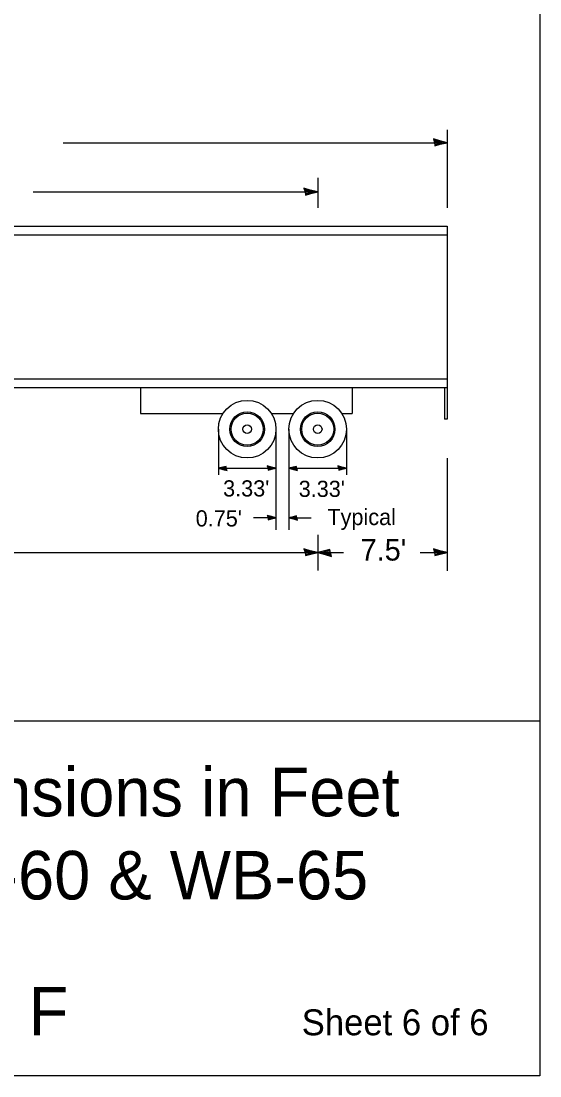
# Model space of a CAD drawing. Extents: x 2145173 to 2147094, y 2149363 to 2149822.
# Drawn here: x 2146730.3 to 2146764.7, y 2149661.1 to 2149731 of the extents above; entities that cross this region are included whole.
import ezdxf

# ---------------------------------------------------------------- set-up
doc = ezdxf.new("R2010")
doc.units = 0
for name, color, linetype in [('Design_EX_Roadway Dimensions', 7, 'Continuous'), ('Sheets_General Details', 7, 'Continuous'), ('Topo_Building', 7, 'Continuous')]:
    doc.layers.add(name, color=color, linetype=linetype)

msp = doc.modelspace()

# ---------------------------------------------------------------- linework, layer by layer
at = {"layer": 'Design_EX_Roadway Dimensions'}
for p, q in [((2146758.559, 2149723.769), (2146758.559, 2149718.587)), ((2146758.559, 2149723.769), (2146758.559, 2149718.587)), ((2146733.105, 2149722.91), (2146758.559, 2149722.91)), ((2146749.973, 2149720.582), (2146749.973, 2149718.59)), ((2146731.113, 2149719.645), (2146749.973, 2149719.645)), ((2146731.113, 2149719.645), (2146749.973, 2149719.645)), ((2146743.39, 2149703.928), (2146743.39, 2149700.914)), ((2146747.207, 2149703.928), (2146747.207, 2149697.265)), ((2146748.065, 2149703.928), (2146748.065, 2149697.265)), ((2146751.882, 2149703.928), (2146751.882, 2149700.914)), ((2146743.39, 2149701.34), (2146747.207, 2149701.34)), ((2146748.065, 2149701.34), (2146751.882, 2149701.34)), ((2146758.559, 2149702.019), (2146758.559, 2149694.553)), ((2146758.559, 2149702.019), (2146758.559, 2149694.553)), ((2146747.207, 2149698.058), (2146745.73, 2149698.058)), ((2146748.066, 2149698.058), (2146749.543, 2149698.058)), ((2146749.973, 2149696.918), (2146749.973, 2149694.555)), ((2146722.252, 2149695.752), (2146749.973, 2149695.752)), ((2146749.973, 2149695.752), (2146751.691, 2149695.752)), ((2146756.771, 2149695.752), (2146758.559, 2149695.752))]:
    msp.add_line(p, q, dxfattribs=at)
for points in [[(2146757.719, 2149722.931), (2146757.746, 2149722.706), (2146758.101, 2149722.805), (2146758.559, 2149722.91), (2146758.072, 2149723.031), (2146757.643, 2149723.164), (2146757.719, 2149722.931), (2146757.756, 2149722.784), (2146758.25, 2149722.912), (2146757.71, 2149723.082), (2146757.79, 2149722.889), (2146758.017, 2149722.917), (2146757.799, 2149722.976)], [(2146757.719, 2149722.931), (2146757.746, 2149722.706), (2146758.101, 2149722.805), (2146758.559, 2149722.91), (2146758.072, 2149723.031), (2146757.643, 2149723.164), (2146757.719, 2149722.931), (2146757.756, 2149722.784), (2146758.25, 2149722.912), (2146757.71, 2149723.082), (2146757.79, 2149722.889), (2146758.017, 2149722.917), (2146757.799, 2149722.976)], [(2146749.133, 2149719.666), (2146749.16, 2149719.441), (2146749.515, 2149719.54), (2146749.973, 2149719.645), (2146749.485, 2149719.766), (2146749.057, 2149719.899), (2146749.133, 2149719.666), (2146749.169, 2149719.519), (2146749.664, 2149719.647), (2146749.124, 2149719.817), (2146749.204, 2149719.624), (2146749.43, 2149719.652), (2146749.213, 2149719.711)], [(2146749.133, 2149719.666), (2146749.16, 2149719.441), (2146749.515, 2149719.54), (2146749.973, 2149719.645), (2146749.485, 2149719.766), (2146749.057, 2149719.899), (2146749.133, 2149719.666), (2146749.169, 2149719.519), (2146749.664, 2149719.647), (2146749.124, 2149719.817), (2146749.204, 2149719.624), (2146749.43, 2149719.652), (2146749.213, 2149719.711)], [(2146743.916, 2149701.327), (2146743.897, 2149701.467), (2146743.677, 2149701.407), (2146743.39, 2149701.34), (2146743.696, 2149701.266), (2146743.963, 2149701.181), (2146743.916, 2149701.327), (2146743.893, 2149701.419), (2146743.583, 2149701.339), (2146743.921, 2149701.233), (2146743.871, 2149701.353), (2146743.728, 2149701.337), (2146743.865, 2149701.299)], [(2146746.682, 2149701.354), (2146746.7, 2149701.213), (2146746.921, 2149701.274), (2146747.207, 2149701.34), (2146746.901, 2149701.415), (2146746.635, 2149701.499), (2146746.682, 2149701.354), (2146746.705, 2149701.261), (2146747.015, 2149701.341), (2146746.676, 2149701.448), (2146746.726, 2149701.328), (2146746.869, 2149701.344), (2146746.732, 2149701.382)], [(2146748.59, 2149701.327), (2146748.572, 2149701.467), (2146748.351, 2149701.407), (2146748.065, 2149701.34), (2146748.37, 2149701.266), (2146748.637, 2149701.181), (2146748.59, 2149701.327), (2146748.567, 2149701.419), (2146748.257, 2149701.339), (2146748.596, 2149701.233), (2146748.545, 2149701.353), (2146748.402, 2149701.337), (2146748.54, 2149701.299)], [(2146751.356, 2149701.354), (2146751.374, 2149701.213), (2146751.595, 2149701.274), (2146751.882, 2149701.34), (2146751.576, 2149701.415), (2146751.309, 2149701.499), (2146751.356, 2149701.354), (2146751.379, 2149701.261), (2146751.689, 2149701.341), (2146751.35, 2149701.448), (2146751.401, 2149701.328), (2146751.544, 2149701.344), (2146751.406, 2149701.382)], [(2146751.356, 2149701.354), (2146751.374, 2149701.213), (2146751.595, 2149701.274), (2146751.882, 2149701.34), (2146751.576, 2149701.415), (2146751.309, 2149701.499), (2146751.356, 2149701.354), (2146751.379, 2149701.261), (2146751.689, 2149701.341), (2146751.35, 2149701.448), (2146751.401, 2149701.328), (2146751.544, 2149701.344), (2146751.406, 2149701.382)], [(2146746.682, 2149698.072), (2146746.7, 2149697.931), (2146746.921, 2149697.992), (2146747.207, 2149698.058), (2146746.901, 2149698.133), (2146746.635, 2149698.217), (2146746.682, 2149698.072), (2146746.705, 2149697.979), (2146747.015, 2149698.059), (2146746.676, 2149698.166), (2146746.726, 2149698.046), (2146746.869, 2149698.062), (2146746.732, 2149698.099)], [(2146748.591, 2149698.044), (2146748.573, 2149698.185), (2146748.352, 2149698.125), (2146748.066, 2149698.058), (2146748.371, 2149697.984), (2146748.638, 2149697.899), (2146748.591, 2149698.044), (2146748.568, 2149698.137), (2146748.258, 2149698.057), (2146748.597, 2149697.951), (2146748.547, 2149698.071), (2146748.404, 2149698.055), (2146748.541, 2149698.017)], [(2146749.133, 2149695.778), (2146749.16, 2149695.553), (2146749.515, 2149695.649), (2146749.973, 2149695.755), (2146749.485, 2149695.876), (2146749.057, 2149696.011), (2146749.133, 2149695.778), (2146749.169, 2149695.629), (2146749.664, 2149695.757), (2146749.124, 2149695.929), (2146749.204, 2149695.736), (2146749.43, 2149695.764), (2146749.213, 2149695.823)], [(2146750.813, 2149695.73), (2146750.786, 2149695.956), (2146750.431, 2149695.858), (2146749.973, 2149695.752), (2146750.461, 2149695.633), (2146750.889, 2149695.498), (2146750.813, 2149695.73), (2146750.777, 2149695.881), (2146750.282, 2149695.752), (2146750.823, 2149695.581), (2146750.742, 2149695.773), (2146750.516, 2149695.746), (2146750.733, 2149695.686)], [(2146757.719, 2149695.775), (2146757.746, 2149695.549), (2146758.101, 2149695.647), (2146758.559, 2149695.752), (2146758.072, 2149695.871), (2146757.643, 2149696.007), (2146757.719, 2149695.775), (2146757.756, 2149695.624), (2146758.25, 2149695.752), (2146757.71, 2149695.924), (2146757.79, 2149695.732), (2146758.017, 2149695.759), (2146757.799, 2149695.819)]]:
    msp.add_lwpolyline(points, dxfattribs=at)
at = {"layer": 'Sheets_General Details'}
msp.add_line((2146764.7, 2149684.577), (2146684.562, 2149684.577), dxfattribs=at)
msp.add_lwpolyline([(2146581.527, 2149775.561), (2146764.7, 2149775.561), (2146764.7, 2149661.078), (2146581.527, 2149661.078)], close=True, dxfattribs=at)
at = {"layer": 'Topo_Building'}
for p, q in [((2146697.883, 2149717.383), (2146758.559, 2149717.383)), ((2146697.883, 2149717.383), (2146758.559, 2149717.383)), ((2146697.883, 2149716.806), (2146758.559, 2149716.806)), ((2146697.883, 2149716.806), (2146758.559, 2149716.806)), ((2146758.559, 2149717.383), (2146758.559, 2149706.695)), ((2146758.559, 2149717.383), (2146758.559, 2149706.695)), ((2146697.883, 2149707.272), (2146758.559, 2149707.272)), ((2146697.883, 2149707.272), (2146758.559, 2149707.272)), ((2146697.883, 2149706.695), (2146758.559, 2149706.695)), ((2146697.883, 2149706.695), (2146758.559, 2149706.695)), ((2146738.236, 2149706.692), (2146738.236, 2149704.961)), ((2146738.236, 2149706.692), (2146738.236, 2149704.961)), ((2146752.263, 2149706.692), (2146752.263, 2149704.961)), ((2146752.263, 2149706.692), (2146752.263, 2149704.961)), ((2146758.369, 2149706.695), (2146758.369, 2149704.602)), ((2146758.369, 2149706.695), (2146758.369, 2149704.602)), ((2146758.559, 2149706.695), (2146758.559, 2149704.602)), ((2146758.559, 2149706.695), (2146758.559, 2149704.602)), ((2146738.236, 2149704.961), (2146743.697, 2149704.961)), ((2146738.236, 2149704.961), (2146743.697, 2149704.961)), ((2146746.903, 2149704.961), (2146748.37, 2149704.961)), ((2146746.903, 2149704.961), (2146748.37, 2149704.961)), ((2146751.576, 2149704.961), (2146752.263, 2149704.961)), ((2146751.576, 2149704.961), (2146752.263, 2149704.961)), ((2146758.559, 2149704.602), (2146758.369, 2149704.602)), ((2146758.559, 2149704.602), (2146758.369, 2149704.602))]:
    msp.add_line(p, q, dxfattribs=at)
for centre, radius in [((2146745.299, 2149703.928), 1.908), ((2146745.299, 2149703.928), 1.908), ((2146749.973, 2149703.928), 1.908), ((2146749.973, 2149703.928), 1.908), ((2146745.299, 2149703.928), 1.145), ((2146745.299, 2149703.928), 1.145), ((2146745.299, 2149703.928), 1.059), ((2146745.299, 2149703.928), 1.059), ((2146749.973, 2149703.928), 1.145), ((2146749.973, 2149703.928), 1.145), ((2146749.973, 2149703.928), 1.059), ((2146749.973, 2149703.928), 1.059), ((2146745.299, 2149703.928), 0.286), ((2146745.299, 2149703.928), 0.286), ((2146749.973, 2149703.928), 0.286), ((2146749.973, 2149703.928), 0.286)]:
    msp.add_circle(centre, radius, dxfattribs=at)

# ---------------------------------------------------------------- texts
at = {"layer": 'Design_EX_Roadway Dimensions'}
for s, height, p in [("3.33'", 1.0727, (2146743.704, 2149699.47)), ("3.33'", 1.0727, (2146748.713, 2149699.44)), ("0.75'", 1.0727, (2146741.888, 2149697.481)), ('Typical', 1.0727, (2146750.615, 2149697.572)), ("7.5'", 1.431, (2146752.817, 2149695.224))]:
    msp.add_text(s, height=height, dxfattribs=at).set_placement(p)
at = {"layer": 'Sheets_General Details'}
for s, height, p in [('Typical Truck Dimensions in Feet', 3.21927, (2146691.764, 2149678.278)), ('WB-50, WB-55, WB-60 & WB-65', 3.21927, (2146690.648, 2149672.769)), ('Exhibit F', 3.2193, (2146716.696, 2149663.76)), ('Sheet 6 of 6', 1.71725, (2146748.914, 2149663.769))]:
    msp.add_text(s, height=height, dxfattribs=at).set_placement(p)
at = {"layer": 'Topo_Building'}
msp.add_text('Sheet 6 of 6', height=1.71725, dxfattribs=at).set_placement((2146748.914, 2149663.769))

doc.saveas('drawing.dxf')
